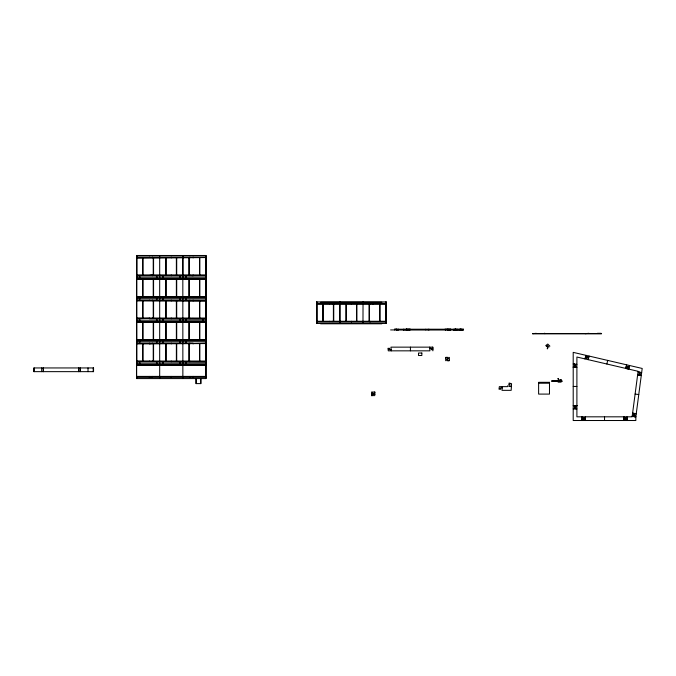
<?xml version="1.0" encoding="UTF-8"?>
<svg xmlns="http://www.w3.org/2000/svg" width="676" height="676" viewBox="0 0 676 676"><rect width="100%" height="100%" fill="white"/><g stroke="black" fill="none" stroke-linecap="round" stroke-linejoin="round"><path stroke-width="1.01" d="M136.603 378.577L136.535 255.705L206.011 255.705L205.994 378.577L136.552 378.577L136.535 255.486L205.969 255.486L205.935 378.577M136.746 377.115L136.746 376.405L205.749 376.405L205.749 377.115L136.746 377.115L136.746 376.405M136.746 365.386L136.746 364.677L205.749 364.677L205.749 365.386L136.746 365.386L136.746 255.705L136.746 277.202M136.746 340.248L205.749 340.248L136.746 340.248L136.746 339.546L205.749 339.546M136.746 297.237L205.749 297.246L136.746 297.237L136.746 296.536L205.749 296.536M149.354 365.032L149.354 364.685M149.354 361.398L149.354 361.043M149.354 339.893L149.354 339.546M149.354 322.029L149.354 321.675M149.354 318.388L136.746 318.742L136.746 318.041L205.749 318.041M149.354 300.524L149.354 300.169M149.354 296.891L149.354 296.536M149.354 257.514L149.354 257.167M149.692 275.385L152.599 275.031L152.599 275.74M152.269 376.76L149.354 377.115L149.354 376.414M152.269 343.526L149.354 343.881L149.354 343.18M152.269 279.019L149.354 279.374L149.354 278.673M152.599 376.76L152.599 376.405M152.599 365.032L152.599 364.677M152.599 361.398L152.599 361.043M152.599 343.535L152.599 343.18M152.599 339.893L152.599 339.546M152.599 322.029L152.599 321.675M152.599 318.396L152.599 318.041M152.599 300.524L152.599 300.169M152.599 296.891L152.599 296.536M152.599 279.027L152.599 278.673M152.599 257.522L152.599 257.167M171.239 376.405L171.239 377.115M171.239 364.677L171.239 365.386M171.239 361.043L171.239 361.753M171.239 343.18L171.239 343.881M171.239 339.546L171.239 340.248M171.239 321.675L171.239 322.376M171.239 318.041L171.239 318.742M171.239 300.169L171.239 300.879M171.239 296.536L171.239 297.246M171.239 278.673L171.239 279.374M171.239 275.031L171.239 275.74M171.239 257.167L171.239 257.869M182.866 378.577L182.824 255.486M182.875 277.202L182.875 255.705M193.125 365.386L193.125 364.677M193.125 343.881L193.125 343.18L136.746 343.18L136.746 343.881L205.749 343.526L136.746 343.526M193.125 340.248L193.125 339.546M193.125 322.376L193.125 321.675L205.749 321.675M193.125 318.396L192.787 318.396M193.125 300.879L193.125 300.169L205.749 300.169M193.125 297.246L193.125 296.536M193.125 275.031L193.125 275.74L189.871 275.385M193.125 257.869L193.125 257.167L205.749 257.167M316.714 323.441L316.698 301.935L386.173 301.935L386.123 323.441L316.698 323.441L316.698 301.935M329.516 321.624L329.516 321.269M329.516 303.752L329.516 303.406M332.761 321.624L332.761 321.269M332.761 303.752L332.761 303.397M339.842 323.441L339.842 301.935M339.901 323.441L339.901 301.935M351.402 321.269L351.402 321.979M351.402 303.397L351.402 304.107M362.978 323.441L363.037 301.935M385.413 303.406L385.911 303.397L373.287 303.397L373.287 304.107L373.287 303.397L316.909 303.406M385.413 321.979L385.911 321.624L316.909 321.624M385.413 304.107L385.911 303.752L316.909 303.752M386.114 323.441L386.173 301.935M394.488 329.22L394.488 329.922L394.48 329.22L463.482 329.22L462.984 329.93L458.886 329.93L458.886 329.22L458.928 329.93M395.671 329.22L395.671 329.575M395.882 329.575L395.882 329.22M396.153 329.22L396.153 329.575M396.508 329.22L396.508 329.575M396.989 329.93L396.989 329.22L396.998 329.93M403.673 329.575L403.69 329.93M404.037 329.22L404.037 329.93M405.017 329.575L405.017 329.93M406.251 329.922L406.251 329.22L406.859 329.22L406.825 329.93L407.434 329.93L406.251 329.575L406.513 329.93L406.597 329.22M406.69 329.575L406.69 329.22M407.298 329.22L407.375 329.93L407.375 329.22M408.346 329.22L408.152 329.922L408.448 329.22M408.262 329.922L408.262 329.22M409.293 329.93L409.293 329.22M409.495 329.22L409.495 329.93M409.783 329.22L409.766 329.93M409.74 329.575L410.011 329.22L410.07 329.93M410.34 329.575L410.34 329.22M428.136 329.22L428.136 329.93M428.973 329.22L428.973 329.93M444.96 329.575L444.96 329.22M446.633 329.575L446.625 329.22M446.768 329.575L446.768 329.22M447.673 329.93L447.605 329.22M448.289 329.575L448.298 329.22M449.726 329.93L448.712 329.575M449.81 329.93L449.81 329.22M450.858 329.575L450.258 329.22L450.292 329.93L449.684 329.93L450.858 329.22M459.317 329.93L459.317 329.22L458.886 329.575M460.28 329.93L460.288 329.575M460.491 329.93L460.5 329.575M460.626 329.93L460.626 329.22M460.762 329.22L460.888 329.93L460.888 329.22M460.981 329.93L460.981 329.22M461.243 329.22L461.235 329.575M461.37 329.93L461.378 329.22L461.108 329.93M461.59 329.93L461.801 329.575M463.482 329.22L462.984 329.93L462.545 329.575M394.48 329.575L463.482 329.575L462.553 329.22L462.545 329.93M601.572 333.674L532.57 333.674L601.572 333.674L601.074 333.319M536.271 333.319L532.578 333.674M544.898 333.674L544.341 333.319L544.949 333.319M559.762 380.951L560.742 380.123L559.762 380.115L559.762 379.642L561.435 379.642L561.088 382.143L558.089 382.143M574.389 365.64L574.389 363.967L574.389 365.648L575.225 364.668L575.225 366.62L574.87 365.64M575.225 365.648L575.707 365.64L575.707 367.313L573.197 366.958L573.206 352.365L642.2 368.454L635.837 416.855M576.898 364.313L573.197 363.975M583.734 418.005L584.698 418.841L582.754 418.841L583.718 418.005L585.408 418.005L585.408 420.514L585.408 416.813M588.948 333.319L585.129 333.674M597.364 333.319L600.685 333.319M625.342 418.005L624.354 418.841L626.322 418.841L625.334 418.005L627.015 418.005L627.007 420.514L627.007 416.822M447.377 329.575L447.039 329.22L447.039 329.93L447.335 329.22M509.991 386.528L509.865 383.833L508.901 384.703L509.121 383.038L511.563 383.714L511.174 390.339L501.989 390.339L502.336 386.647M634.663 416.686L634.882 415.022L634.401 414.98L634.882 415.022L634.663 416.695L632.221 416.01L633.404 416.179M633.573 414.853L634.054 414.92L633.573 414.87L633.792 413.197M638.828 374.91L637.603 375.104L641.262 375.586M639.217 371.944L638.997 373.6L639.471 373.659M640.087 375.425L640.307 373.769L639.826 373.701M584.968 358.905L576.898 357.021L576.898 416.822L632.119 416.822L638.102 371.293L584.968 358.905L586.143 355.39L585.543 356.463M586.861 358.128L588.01 357.536L586.092 357.089L586.869 358.128L585.239 357.748M587.892 359.59L588.492 358.508M588.213 359.666L589.058 356.066M606.854 364.009L607.69 360.409M626.66 364.829L625.486 368.352L628.401 369.028L629.01 367.955M627.573 366.755L627.683 366.291L629.305 366.671M628.443 367.33L626.618 366.536L628.443 367.33L625.756 367.195M628.739 369.113L629.576 365.513M560.497 380.841L551.734 381.196L562.322 381.196L561.528 380.841M559.01 380.841L554.776 381.196M193.125 257.167L136.746 257.167M205.749 278.673L136.746 278.673L136.746 279.374L205.749 279.374L136.746 279.019M193.125 300.169L136.746 300.169L136.746 300.871L205.749 300.879L136.746 300.524M385.413 321.269L385.911 321.269L316.909 321.269M193.125 321.675L136.746 321.675L136.746 322.376L205.749 322.376L136.746 322.029M192.787 322.029L189.871 322.029M447.825 329.22L447.825 329.93M205.749 361.043L136.746 361.043L136.746 361.745L205.749 361.753L136.746 361.398M136.746 275.039L205.749 275.031L205.749 275.74L136.746 275.74M136.746 275.385L205.749 275.385M136.535 277.202L206.011 277.202M136.535 298.707L206.011 298.707M320.601 302.29L381.822 302.29M316.909 304.107L385.911 304.107M136.746 318.396L205.749 318.742L149.354 318.742L149.354 318.041M136.535 320.213L206.011 320.213M316.909 321.97L385.911 321.979M320.601 323.787L381.822 323.787M458.928 329.575L460.111 329.575M390.601 329.93L463.482 329.93M136.535 341.71L206.011 341.71M205.749 343.18L192.787 343.526M429.564 348.334L431.237 348.334L432.217 349.162L431.229 349.162L431.229 349.644L432.902 349.644M432.902 348.326L432.555 347.143M391.294 349.644L389.621 349.644L388.641 348.808L389.621 348.808L389.621 348.326L387.948 348.334L388.294 350.836L429.911 350.836L429.564 347.143M446.87 357.714L445.678 357.714L446.861 357.367M447.343 359.04L446.87 359.04L446.87 360.714L449.371 360.714L449.371 357.367M447.706 359.04L448.18 359.04L448.18 357.367L445.678 357.367L445.678 360.714M449.371 360.367L448.188 360.714M136.535 363.215L206.011 363.215M136.746 365.032L205.749 365.032M573.206 367.321L576.898 367.321M136.746 376.76L205.749 376.76M551.734 380.841L554.472 381.196M559.162 380.841L558.689 381.196M538.62 383.216L549.487 383.216M573.206 386.452L576.898 386.452M502.336 387.838L500.662 387.838L499.682 388.675L500.662 388.675L500.662 389.156L498.989 389.156L499.336 386.647L507.448 386.647L507.558 385.852L511.174 386.647M371.546 392.029L374.546 392.029M374.512 393.094L374.859 391.903L374.893 394.539L372.206 393.931L373.194 393.576M371.546 393.221L373.22 393.221M373.22 394.057L374.2 393.702L371.513 393.094L371.868 395.595L374.859 395.595M373.186 394.412L374.859 394.404M573.206 405.592L576.898 405.592L575.715 405.592M575.707 405.921L576.898 405.921L575.707 405.575M574.879 407.265L574.389 407.248L574.389 405.575M575.225 407.248L575.715 407.256M574.397 408.583L573.206 408.921L576.898 408.921M623.661 418.005L624.024 416.813M623.669 419.323L625.342 419.323L625.342 418.841L625.334 419.323L623.661 419.323M582.044 419.323L583.718 419.323L583.734 418.841L583.718 419.323L582.061 419.323L582.044 416.822M585.408 419.323L585.044 420.514M459.317 329.575L462.595 329.575M633.353 416.526L632.178 416.374L635.837 416.822L635.837 420.514L573.206 420.514L573.206 366.975L574.389 367.321M641.651 372.611L638.034 371.783M635.11 394.074L638.769 394.556M632.618 413.044L636.234 413.881M632.178 416.357L635.837 416.839M549.892 346.163L547.78 344.042L545.76 345.563L546.943 346.746L547.281 346.408L546.588 345.715L547.873 345.816L549.056 346.999M623.669 418.005L623.669 416.813L623.669 420.514M604.538 416.813L604.538 420.514M582.061 416.813L582.044 420.514M575.707 365.648L575.707 367.321M575.707 407.248L575.715 408.929M457.559 329.22L457.559 329.93M457.17 329.22L457.128 329.93M456.393 329.93L456.393 329.22L456.334 329.93M456.165 329.22L456.165 329.93M455.996 329.575L455.945 329.93M455.692 329.22L455.683 329.93M455.565 329.22L455.556 329.93M455.463 329.22L455.463 329.93M455.337 329.22L455.337 329.93M455.21 329.22L455.21 329.93M455.083 329.22L455.066 329.93M454.863 329.22L454.855 329.93M454.644 329.22L454.644 329.93M453.9 329.93L453.849 329.575M453.503 329.93L453.435 329.22L453.402 329.93M450.596 329.22L450.596 329.93M449.726 329.22L449.684 329.93M448.856 329.22L448.856 329.93M447.951 329.22L447.943 329.93M445.636 329.22L445.636 329.93M445.307 329.22L445.307 329.93M432.902 350.836L432.902 347.143L390.948 347.143L391.294 350.836M425.821 329.22L425.821 329.93M410.425 347.143L410.425 350.836M407.146 329.93L407.096 329.22M406.344 329.22L406.344 329.93M405.98 329.22L405.98 329.93M403.327 329.22L403.344 329.93M396.778 329.22L396.778 329.93M385.911 301.935L385.911 323.441M380.005 304.107L380.005 321.269M379.667 304.107L379.667 321.269M370.034 303.397L370.034 304.107M370.034 321.269L370.034 321.979M369.434 304.107L369.434 321.269M369.088 304.107L369.088 321.269M356.877 304.107L356.877 321.269M356.531 304.107L356.531 321.269M346.298 304.107L346.298 321.269M345.951 304.107L345.951 321.269M333.741 304.107L333.741 321.269M333.395 304.107L333.395 321.269M323.162 304.107L323.162 321.269M322.815 304.107L322.815 321.269M316.917 301.935L316.917 323.441M205.749 255.705L205.749 363.215M203.096 318.742L203.096 321.675M202.758 318.742L202.758 321.675M200.983 378.484L200.983 383.605L195.922 383.605L195.922 378.484M200.628 378.484L200.628 383.605M199.843 257.869L199.843 275.039M199.843 279.374L199.843 296.536M199.843 300.879L199.843 318.041M199.843 322.376L199.843 339.546M199.843 343.881L199.843 361.043M199.504 257.869L199.504 275.039M199.504 279.374L199.504 296.536M199.504 300.879L199.504 318.041M199.504 322.376L199.504 339.546M199.504 343.881L199.504 361.043M196.268 378.484L196.268 383.605M189.871 257.167L189.871 257.869M189.871 275.031L189.871 275.74M189.871 278.673L189.871 279.374M189.871 296.536L189.871 297.246M189.871 300.169L189.871 300.879M189.871 318.041L189.871 318.742M189.871 321.675L189.871 322.376M189.871 339.546L189.871 340.248M189.871 343.18L189.871 343.881M189.871 361.043L189.871 361.753M189.871 364.677L189.871 365.386M189.871 376.405L189.871 377.115M189.263 257.869L189.263 275.039M189.263 279.374L189.263 296.536M189.263 300.879L189.263 318.041M189.263 322.376L189.263 339.546M189.263 343.881L189.263 361.043M188.925 257.869L188.925 275.039M188.925 279.374L188.925 296.536M188.925 300.879L188.925 318.041M188.925 322.376L188.925 339.546M188.925 343.881L188.925 361.043M186.018 275.74L186.018 278.673M186.018 297.237L186.018 300.169M186.018 318.742L186.018 321.675M186.018 340.248L186.018 343.18M186.018 361.753L186.018 364.685M185.672 275.74L185.672 278.673M185.672 297.237L185.672 300.169M185.672 318.742L185.672 321.675M185.672 340.248L185.672 343.18M185.672 361.753L185.672 364.685M179.96 275.74L179.96 278.673M179.96 297.237L179.96 300.169M179.96 318.742L179.96 321.675M179.96 340.248L179.96 343.18M179.96 361.753L179.96 364.685M179.622 275.74L179.622 278.673M179.622 297.237L179.622 300.169M179.622 318.742L179.622 321.675M179.622 340.248L179.622 343.18M179.622 361.753L179.622 364.685M176.706 257.869L176.706 275.039M176.706 279.374L176.706 296.536M176.706 300.879L176.706 318.041M176.706 322.376L176.706 339.546M176.706 343.881L176.706 361.043M176.368 257.869L176.368 275.039M176.368 279.374L176.368 296.536M176.368 300.879L176.368 318.041M176.368 322.376L176.368 339.546M176.368 343.881L176.368 361.043M166.127 257.869L166.127 275.039M166.127 279.374L166.127 296.536M166.127 300.879L166.127 318.041M166.127 322.376L166.127 339.546M166.127 343.881L166.127 361.043M165.789 257.869L165.789 275.039M165.789 279.374L165.789 296.536M165.789 300.879L165.789 318.041M165.789 322.376L165.789 339.546M165.789 343.881L165.789 361.043M162.882 275.74L162.882 278.673M162.882 297.237L162.882 300.169M162.882 318.742L162.882 321.675M162.882 340.248L162.882 343.18M162.882 361.753L162.882 364.685M162.536 275.74L162.536 278.673M162.536 297.237L162.536 300.169M162.536 318.742L162.536 321.675M162.536 340.248L162.536 343.18M162.536 361.753L162.536 364.685M159.68 255.486L159.68 378.577M156.824 275.74L156.824 278.673M156.824 297.237L156.824 300.169M156.824 318.742L156.824 321.675M156.824 340.248L156.824 343.18M156.824 361.753L156.824 364.685M156.486 275.74L156.486 278.673M156.486 297.237L156.486 300.169M156.486 318.742L156.486 321.675M156.486 340.248L156.486 343.18M156.486 361.753L156.486 364.685M153.57 257.869L153.57 275.039M153.57 279.374L153.57 296.536M153.57 300.879L153.57 318.041M153.57 322.376L153.57 339.546M153.57 343.881L153.57 361.043M153.232 257.869L153.232 275.039M153.232 279.374L153.232 296.536M153.232 300.879L153.232 318.041M153.232 322.376L153.232 339.546M153.232 343.881L153.232 361.043M142.999 257.869L142.999 275.039M142.999 279.374L142.999 296.536M142.999 300.879L142.999 318.041M142.999 322.376L142.999 339.546M142.999 343.881L142.999 361.043M142.653 257.869L142.653 275.039M142.653 279.374L142.653 296.536M142.653 300.879L142.653 318.041M142.653 322.376L142.653 339.546M142.653 343.881L142.653 361.043M139.746 275.74L139.746 278.673M139.746 297.237L139.746 300.169M139.746 318.742L139.746 321.675M139.746 340.248L139.746 343.18M139.746 361.753L139.746 364.685M139.4 275.74L139.4 278.673M139.4 297.237L139.4 300.169M139.4 318.742L139.4 321.675M139.4 340.248L139.4 343.18M139.4 361.753L139.4 364.685M93.203 367.947L93.203 371.648M88.015 367.947L88.015 371.648M80.495 367.947L80.495 371.648M79.024 367.947L79.024 371.648M78.678 367.947L78.678 371.648M43.492 367.947L43.492 371.648M43.137 367.947L43.137 371.648M41.667 367.947L41.667 371.648M34.155 367.947L34.155 371.648M149.354 275.385L149.354 275.385M193.125 376.405L193.125 377.115L193.125 376.405M205.749 257.522L136.746 257.869L205.749 257.522M371.546 394.539L371.893 395.722L371.546 394.539M398.181 329.22L398.181 329.93L398.181 329.22M450.022 329.575L450.022 329.575M460.06 329.22L460.06 329.93L460.06 329.22M558.089 378.45L558.435 379.633L558.089 378.45M626.669 419.323L626.669 420.514L626.66 419.323M634.181 413.965L634.274 415.934L634.181 413.965M639.606 372.687L639.699 374.681L639.606 372.687M587.157 356.844L587.047 357.308L587.165 356.844L588.796 357.224L587.157 356.844M547.881 347.684L547.281 348.765L547.881 347.684M448.965 329.22L448.67 329.93L448.965 329.22M421.841 353.024L418.503 353.024L418.503 355.508L421.841 355.508L421.841 353.024M447.698 358.06L447.351 360.021L447.698 358.06M93.55 367.947L33.8 367.947L33.8 371.648L93.55 371.648L93.55 367.947M549.487 382.32L538.62 382.32L538.62 394.091L549.487 394.091L549.487 382.32M575.225 406.268L574.879 408.236L575.225 406.268"/></g></svg>
